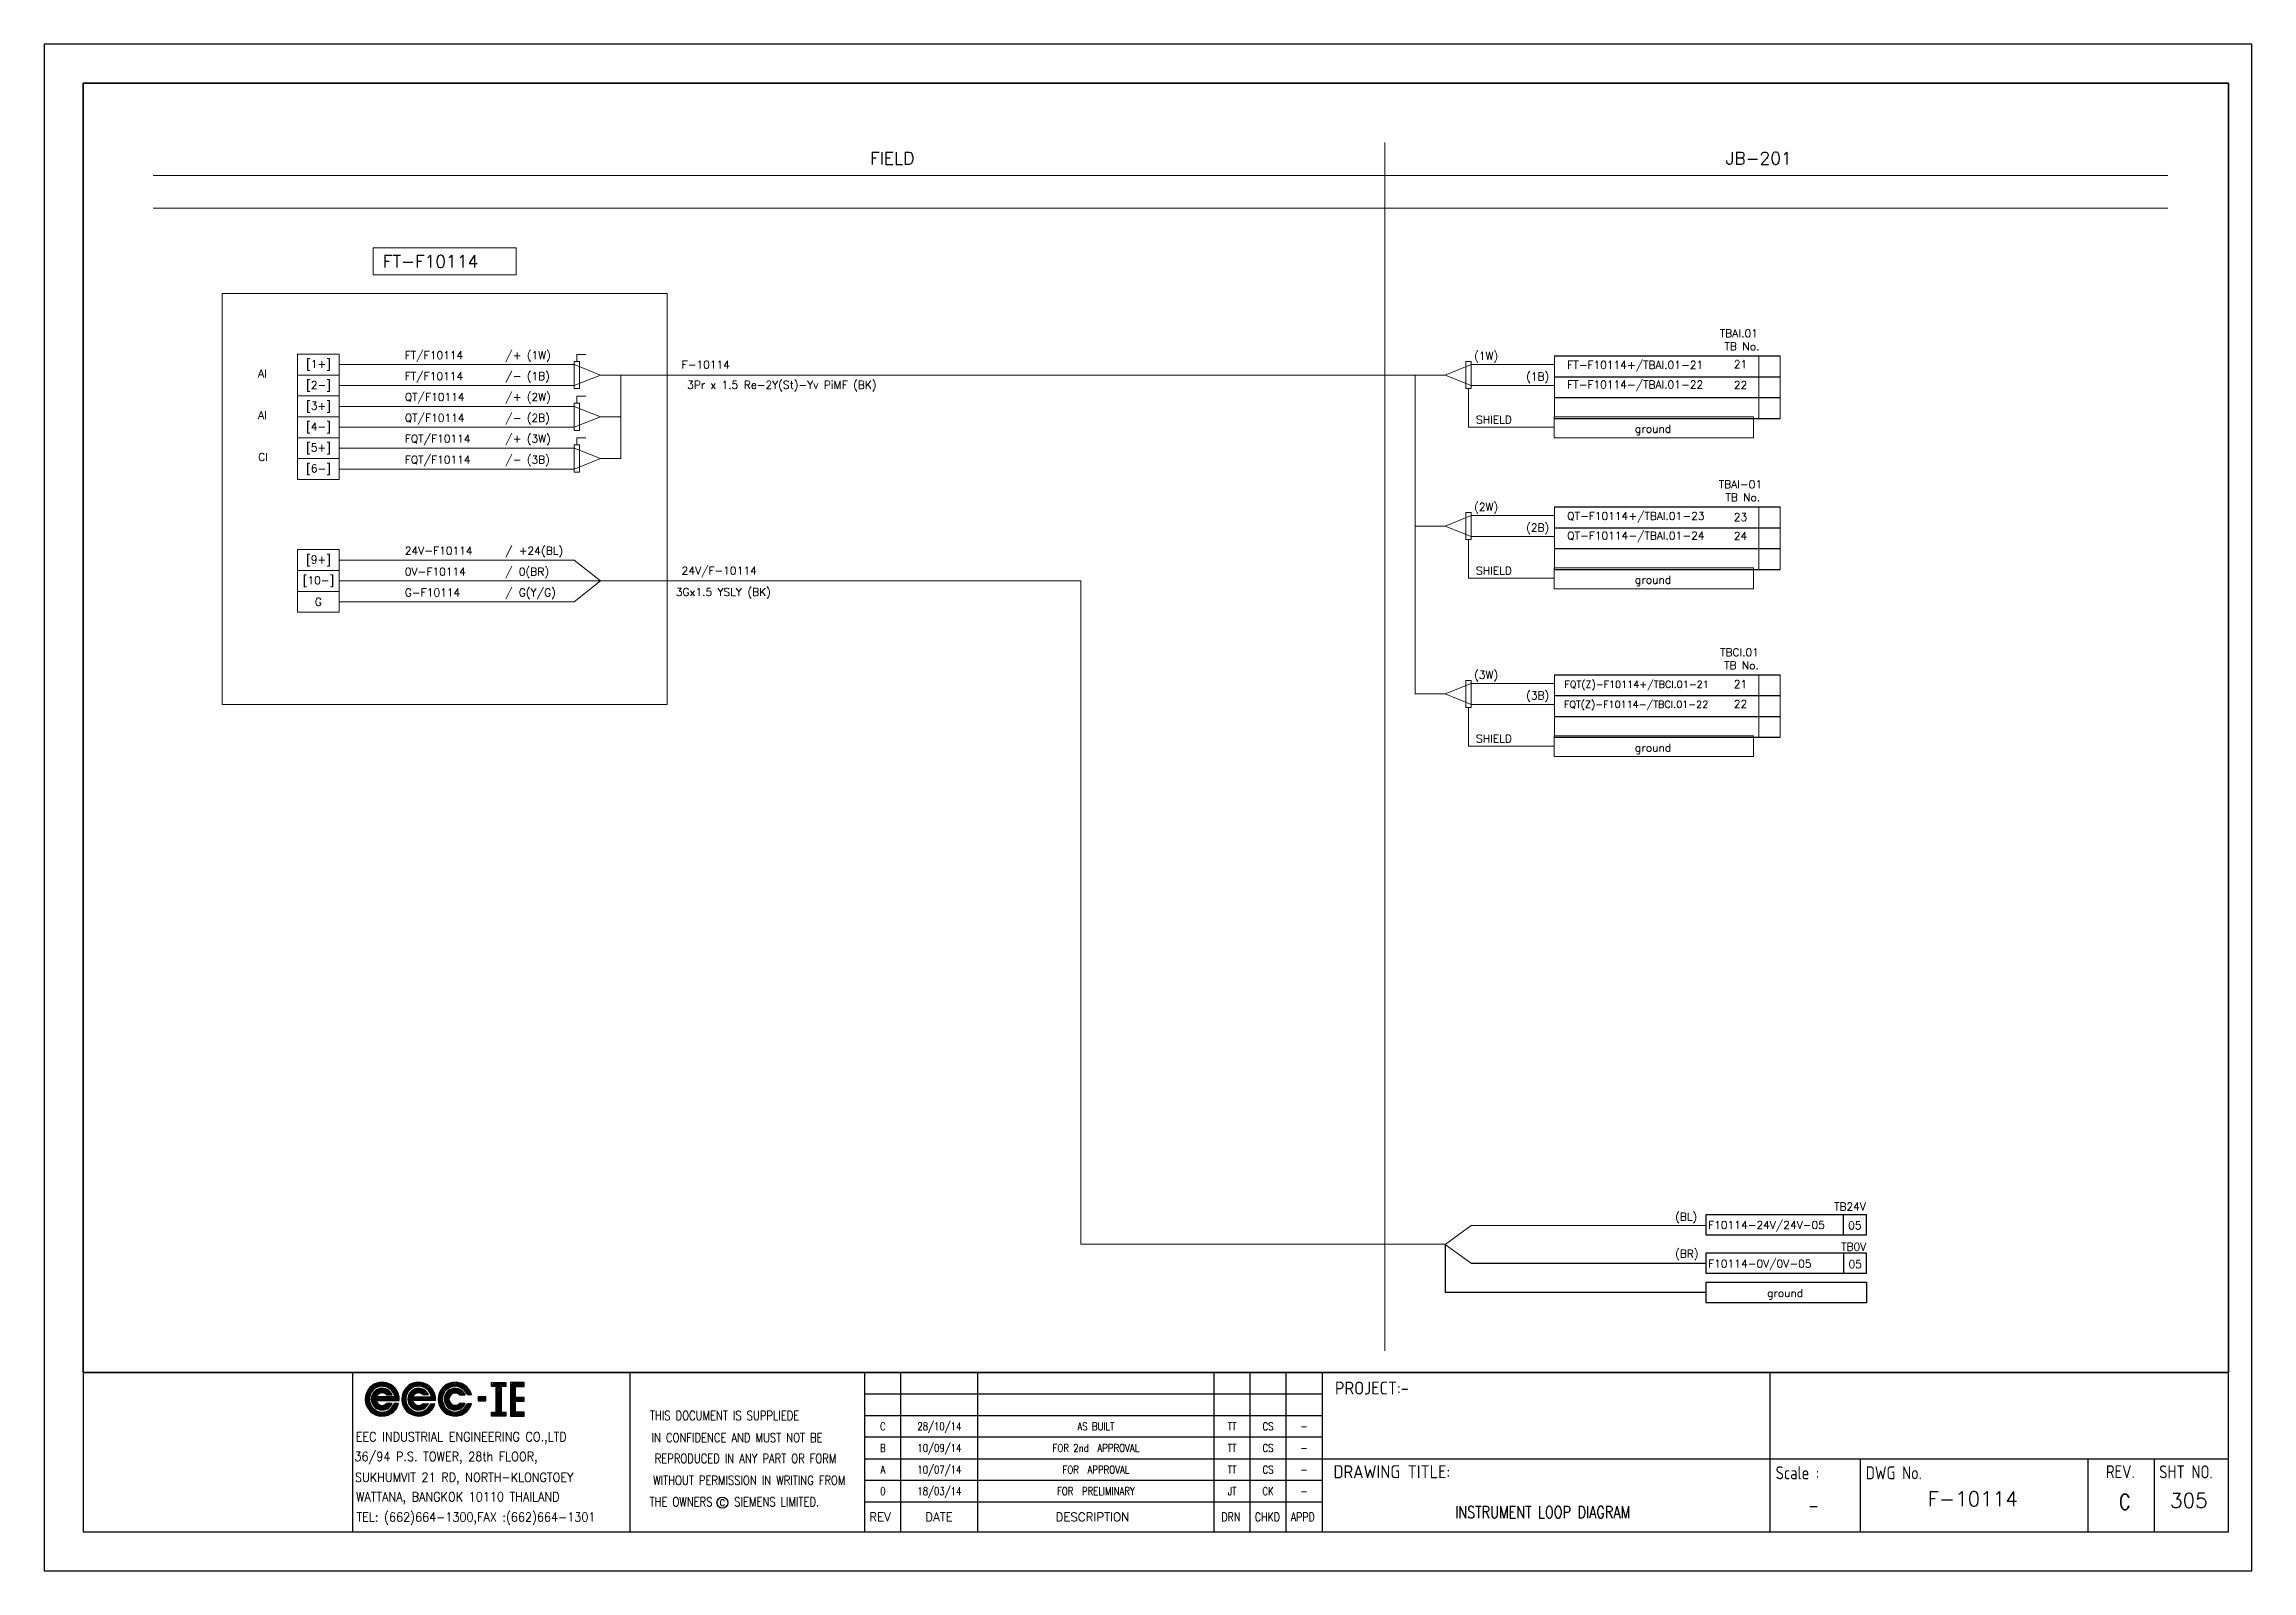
# Model space of a CAD drawing. Header units: millimetres. Extents: x -14942 to 24072, y -50285 to 2207.
# Drawn here: x 2655.1 to 3078.1, y -4897.6 to -4605.1 of the extents above; entities that cross this region are included whole.
import ezdxf
from ezdxf.enums import TextEntityAlignment as Align

# ---------------------------------------------------------------- set-up
doc = ezdxf.new("R2010")
doc.units = ezdxf.units.MM
doc.header["$MEASUREMENT"] = 0
doc.layers.get('0').update_dxf_attribs({"linetype": 'CONTINUOUS'})
for name, color, linetype in [('52049_PAPER A4$0$Frame_A1', 253, 'CONTINUOUS'), ('BORDER', 3, 'CONTINUOUS'), ('INSTRU', 4, 'CONTINUOUS'), ('INSTRUMENT', 1, 'CONTINUOUS'), ('LINE', 3, 'CONTINUOUS'), ('TEXT', 2, 'CONTINUOUS')]:
    doc.layers.add(name, color=color, linetype=linetype)
doc.styles.add('52049_PAPER A4$0$ISO Proportional', font='isocp.shx')
doc.styles.add('52049_PAPER A4$0$ROMANS', font='isocp.shx')
doc.styles.add('52049_PAPER A4$0$Romans-title', font='romans.shx')
doc.styles.add('ROMANS', font='romans')

# ---------------------------------------------------------------- blocks, each defined once
blk = doc.blocks.new('52049_PAPER A4$0$eec-ie')
at = {"layer": '52049_PAPER A4$0$Frame_A1', "color": 0, "lineweight": -3}
for p, q in [((0, 0), (0.87, 0.87)), ((0, -0.08), (0.3, 0.22)), ((0, -0.16), (0.26, 0.1)), ((0, -0.23), (0.24, 0)), ((0.01, 0.09), (0.78, 0.86)), ((0.04, 0.2), (0.68, 0.83)), ((0.09, 0.32), (0.55, 0.78)), ((0.26, 0.57), (0.3, 0.62)), ((0.34, -0.12), (1, 0.53)), ((0.35, -0.04), (0.92, 0.53)), ((0.35, -0.19), (1.07, 0.52)), ((0.36, 0.05), (0.82, 0.51)), ((0.37, -0.26), (0.66, 0.04)), ((0.39, -0.32), (0.74, 0.04)), ((0.4, 0.17), (0.7, 0.47)), ((0.41, -0.37), (0.82, 0.04)), ((1.69, 0.04), (0.64, 0.04)), ((0.65, 0.57), (0.96, 0.88)), ((0.68, -0.17), (0.9, 0.04)), ((0.76, -0.17), (0.98, 0.04)), ((0.77, 0.62), (1.03, 0.88)), ((0.84, -0.17), (1.05, 0.04)), ((0.87, 0.64), (1.1, 0.87)), ((0.87, 0.25), (1.13, 0.51)), ((0.92, -0.17), (1.13, 0.04)), ((0.95, 0.64), (1.17, 0.86)), ((0.96, 0.26), (1.19, 0.49)), ((1, -0.17), (1.21, 0.04)), ((1.03, 0.64), (1.23, 0.84)), ((1.03, 0.25), (1.24, 0.46)), ((1.07, -0.17), (1.29, 0.04)), ((1.09, 0.24), (1.29, 0.44)), ((1.1, 0.63), (1.29, 0.82)), ((1.15, 0.21), (1.34, 0.4)), ((1.15, -0.17), (1.37, 0.04)), ((1.16, 0.62), (1.35, 0.8)), ((1.19, 0.18), (1.38, 0.37)), ((1.22, 0.6), (1.4, 0.78)), ((1.22, 0.15), (1.54, 0.15)), ((1.23, -0.17), (1.44, 0.04)), ((1.25, 0.15), (1.42, 0.33)), ((1.28, 0.57), (1.45, 0.75)), ((1.31, -0.17), (1.52, 0.04)), ((1.32, 0.15), (1.46, 0.29)), ((1.33, 0.55), (1.5, 0.72)), ((1.38, 0.52), (1.54, 0.69)), ((1.39, -0.17), (1.6, 0.04)), ((1.4, 0.15), (1.49, 0.24)), ((1.42, 0.49), (1.59, 0.65)), ((1.46, 0.45), (1.63, 0.62)), ((1.46, -0.17), (1.68, 0.04)), ((1.48, 0.15), (1.52, 0.19)), ((1.5, 0.41), (1.67, 0.58)), ((1.54, 0.37), (1.71, 0.54)), ((1.54, -0.17), (1.9, 0.18)), ((1.57, 0.33), (1.74, 0.49)), ((1.6, 0.28), (1.77, 0.45)), ((1.62, -0.17), (1.91, 0.12)), ((1.63, 0.23), (1.8, 0.4)), ((1.65, 0.17), (1.83, 0.35)), ((1.67, 0.11), (1.86, 0.3)), ((1.69, 0.05), (1.88, 0.24)), ((1.7, -0.17), (1.93, 0.06)), ((2.09, -0.09), (2.37, 0.19)), ((2.1, -0.01), (2.51, 0.41)), ((2.1, -0.17), (2.34, 0.08)), ((2.11, 0.08), (2.88, 0.86)), ((2.13, 0.18), (2.78, 0.83)), ((2.18, 0.31), (2.65, 0.78)), ((2.31, 0.52), (2.45, 0.65)), ((2.44, -0.05), (3.02, 0.52)), ((2.44, -0.13), (3.1, 0.52)), ((2.45, -0.2), (2.78, 0.13)), ((2.46, 0.04), (2.93, 0.51)), ((2.46, -0.26), (2.76, 0.04)), ((2.48, -0.32), (2.84, 0.04)), ((2.49, 0.15), (2.81, 0.47)), ((2.56, 0.45), (2.97, 0.87)), ((2.72, -0.17), (2.92, 0.04)), ((2.73, 0.04), (3.79, 0.04)), ((2.77, 0.59), (3.06, 0.87)), ((2.79, -0.17), (3, 0.04)), ((2.84, 0.19), (3.17, 0.51)), ((2.87, -0.17), (3.08, 0.04)), ((2.89, 0.63), (3.13, 0.87)), ((2.95, -0.17), (3.15, 0.04)), ((2.98, 0.64), (3.2, 0.86)), ((2.98, 0.26), (3.23, 0.5)), ((3.03, -0.17), (3.23, 0.04)), ((3.06, 0.65), (3.27, 0.85)), ((3.07, 0.26), (3.29, 0.48)), ((3.11, -0.17), (3.31, 0.04)), ((3.14, 0.64), (3.33, 0.83)), ((3.14, 0.25), (3.34, 0.46)), ((3.18, -0.17), (3.39, 0.04)), ((3.2, 0.24), (3.39, 0.43)), ((3.21, 0.63), (3.39, 0.81)), ((3.25, 0.21), (3.44, 0.4)), ((3.26, -0.17), (3.47, 0.04)), ((3.27, 0.62), (3.44, 0.79)), ((3.29, 0.18), (3.48, 0.36)), ((3.62, 0.16), (3.31, 0.16)), ((3.33, 0.6), (3.5, 0.77)), ((3.34, -0.17), (3.54, 0.04)), ((3.36, 0.16), (3.52, 0.32)), ((3.38, 0.57), (3.55, 0.74)), ((3.42, -0.17), (3.62, 0.04)), ((3.43, 0.55), (3.59, 0.71)), ((3.43, 0.16), (3.55, 0.28)), ((3.48, 0.52), (3.64, 0.68)), ((3.5, -0.17), (3.7, 0.04)), ((3.51, 0.16), (3.58, 0.23)), ((3.52, 0.48), (3.68, 0.64)), ((3.57, 0.45), (3.72, 0.61)), ((3.57, -0.17), (3.78, 0.04)), ((3.59, 0.16), (3.61, 0.18)), ((3.6, 0.41), (3.76, 0.57)), ((3.64, 0.37), (3.8, 0.53)), ((3.65, -0.17), (3.99, 0.17)), ((3.67, 0.32), (3.83, 0.48)), ((3.7, 0.27), (3.87, 0.44)), ((3.73, 0.22), (3.9, 0.39)), ((3.73, -0.17), (4, 0.11)), ((3.75, 0.17), (3.92, 0.34)), ((3.77, 0.11), (3.95, 0.28)), ((3.79, 0.05), (3.97, 0.23)), ((3.81, -0.17), (4.02, 0.04)), ((4.18, -0.03), (4.57, 0.36)), ((4.18, -0.11), (4.47, 0.18)), ((4.18, -0.18), (4.43, 0.07)), ((4.19, 0.06), (5, 0.86)), ((4.21, 0.16), (4.9, 0.84)), ((4.25, 0.28), (4.78, 0.8)), ((4.34, 0.45), (4.61, 0.71)), ((4.53, -0.15), (5.2, 0.53)), ((4.53, -0.07), (5.13, 0.53)), ((4.54, 0.02), (5.04, 0.52)), ((4.54, -0.22), (4.86, 0.1)), ((4.57, 0.12), (4.93, 0.49)), ((4.69, 0.48), (5.08, 0.87)), ((4.69, 0.32), (4.73, 0.37)), ((4.88, 0.59), (5.16, 0.88)), ((4.96, 0.2), (5.27, 0.52)), ((4.99, 0.63), (5.24, 0.87)), ((5.08, 0.64), (5.31, 0.86)), ((5.09, 0.25), (5.33, 0.5)), ((5.16, 0.64), (5.37, 0.85)), ((5.17, 0.26), (5.39, 0.48)), ((5.24, 0.64), (5.43, 0.83)), ((5.24, 0.25), (5.44, 0.46)), ((5.3, 0.63), (5.49, 0.82)), ((5.3, 0.23), (5.49, 0.43)), ((5.35, 0.2), (5.54, 0.39)), ((5.37, 0.61), (5.55, 0.79)), ((5.39, 0.17), (5.58, 0.36)), ((5.4, 0.15), (5.72, 0.15)), ((5.42, 0.59), (5.6, 0.77)), ((5.46, 0.15), (5.62, 0.32)), ((5.48, 0.57), (5.65, 0.74)), ((5.53, 0.54), (5.7, 0.71)), ((5.53, 0.15), (5.65, 0.27)), ((5.58, 0.51), (5.74, 0.68)), ((5.61, 0.15), (5.68, 0.23)), ((5.62, 0.47), (5.79, 0.64)), ((5.66, 0.44), (5.83, 0.6)), ((5.69, 0.15), (5.71, 0.18)), ((5.7, 0.4), (5.87, 0.56)), ((5.73, 0.36), (5.9, 0.52)), ((5.77, 0.31), (5.94, 0.48)), ((5.8, 0.26), (5.97, 0.43)), ((5.82, 0.21), (6, 0.38)), ((5.85, 0.15), (6.02, 0.33)), ((6.09, 0.15), (5.85, 0.15)), ((5.92, 0.15), (6.05, 0.28)), ((6, 0.15), (6.07, 0.22)), ((6.08, 0.15), (6.09, 0.16)), ((6.9, 0.04), (6.46, 0.04)), ((6.46, 0.04), (6.46, -0.18)), ((6.46, -0.01), (6.51, 0.04)), ((6.46, -0.09), (6.59, 0.04)), ((6.46, -0.17), (6.66, 0.04)), ((6.52, -0.18), (6.74, 0.04)), ((6.6, -0.18), (6.82, 0.04)), ((6.68, -0.18), (6.9, 0.04)), ((6.9, -0.18), (6.9, 0.04)), ((7.23, 0.68), (7.41, 0.86)), ((7.27, 0.64), (7.49, 0.86)), ((7.35, 0.64), (7.57, 0.86)), ((7.43, 0.64), (7.65, 0.86)), ((7.5, 0.64), (7.72, 0.86)), ((7.51, 0.57), (7.8, 0.86)), ((7.51, 0.49), (7.88, 0.86)), ((7.51, 0.41), (7.96, 0.86)), ((7.51, 0.34), (7.78, 0.61)), ((7.51, 0.26), (7.78, 0.53)), ((7.51, 0.18), (7.78, 0.45)), ((7.51, 0.1), (7.78, 0.38)), ((7.51, 0.02), (7.78, 0.3)), ((7.51, -0.05), (7.78, 0.22)), ((7.51, -0.13), (7.78, 0.14)), ((7.51, -0.21), (7.78, 0.07)), ((7.82, 0.64), (8.04, 0.86)), ((7.89, 0.64), (8.06, 0.81)), ((7.97, 0.64), (8.06, 0.73)), ((8.05, 0.64), (8.06, 0.65)), ((8.33, 0.46), (8.74, 0.86)), ((8.33, 0.54), (8.66, 0.86)), ((8.33, 0.38), (8.82, 0.86)), ((8.33, 0.69), (8.5, 0.86)), ((8.33, 0.62), (8.58, 0.86)), ((8.33, 0.3), (8.61, 0.58)), ((8.33, 0.23), (8.61, 0.5)), ((8.33, 0.15), (8.61, 0.42)), ((8.33, 0.07), (8.61, 0.35)), ((8.33, -0.01), (8.61, 0.27)), ((8.33, -0.09), (8.61, 0.19)), ((8.33, -0.16), (8.61, 0.11)), ((8.33, -0.24), (8.61, 0.03)), ((8.33, -0.4), (8.74, 0.01)), ((8.33, -0.32), (8.66, 0.01)), ((8.33, -0.48), (8.82, 0.01)), ((8.67, 0.64), (8.89, 0.86)), ((8.68, -0.21), (8.9, 0.01)), ((8.75, 0.64), (8.97, 0.86)), ((8.75, -0.21), (8.97, 0.01)), ((8.83, 0.64), (9.05, 0.86)), ((8.83, -0.21), (9.05, 0.01)), ((8.91, 0.64), (9.11, 0.84)), ((8.99, 0.64), (9.11, 0.76)), ((9.06, 0.64), (9.11, 0.69)), ((0.02, -0.3), (0.23, -0.08)), ((0.03, -0.36), (0.23, -0.16)), ((0.05, -0.42), (0.24, -0.23)), ((0.07, -0.47), (0.26, -0.29)), ((0.1, -0.53), (0.27, -0.35)), ((0.12, -0.58), (0.3, -0.4)), ((0.15, -0.63), (0.32, -0.46)), ((0.19, -0.67), (0.35, -0.5)), ((0.22, -0.72), (0.39, -0.55)), ((0.26, -0.76), (0.42, -0.59)), ((0.3, -0.8), (0.46, -0.63)), ((0.34, -0.83), (0.5, -0.67)), ((0.38, -0.87), (0.55, -0.7)), ((0.42, -0.9), (0.59, -0.73)), ((0.44, -0.42), (0.64, -0.22)), ((0.47, -0.47), (0.66, -0.27)), ((0.47, -0.93), (0.65, -0.76)), ((0.5, -0.51), (0.69, -0.32)), ((0.52, -0.96), (0.7, -0.78)), ((0.54, -0.55), (0.73, -0.36)), ((0.58, -0.59), (0.78, -0.39)), ((0.58, -0.98), (0.76, -0.8)), ((0.62, -0.17), (1.94, -0.17)), ((0.63, -0.62), (0.83, -0.42)), ((0.63, -1.01), (0.82, -0.82)), ((0.68, -0.65), (0.89, -0.44)), ((0.69, -1.03), (0.89, -0.83)), ((0.73, -0.67), (0.96, -0.45)), ((0.75, -1.04), (0.96, -0.83)), ((0.79, -0.69), (1.04, -0.44)), ((0.82, -1.05), (1.04, -0.83)), ((0.85, -0.71), (1.19, -0.37)), ((0.89, -1.06), (1.14, -0.81)), ((0.92, -0.72), (1.29, -0.34)), ((0.96, -1.07), (1.25, -0.77)), ((1, -0.72), (1.37, -0.34)), ((1.04, -1.06), (1.76, -0.34)), ((1.09, -0.71), (1.45, -0.34)), ((1.13, -1.05), (1.84, -0.34)), ((1.2, -0.67), (1.53, -0.34)), ((1.54, -0.34), (1.22, -0.34)), ((1.23, -1.03), (1.9, -0.36)), ((1.35, -0.99), (1.86, -0.48)), ((1.53, -0.88), (1.76, -0.66)), ((1.65, -0.38), (1.68, -0.34)), ((1.91, -0.34), (1.66, -0.34)), ((1.78, -0.17), (1.94, -0.01)), ((1.85, -0.17), (1.94, -0.09)), ((1.93, -0.17), (1.94, -0.17)), ((2.1, -0.24), (2.32, -0.02)), ((2.11, -0.3), (2.32, -0.1)), ((2.13, -0.36), (2.32, -0.17)), ((2.15, -0.42), (2.33, -0.24)), ((2.17, -0.48), (2.35, -0.3)), ((2.2, -0.53), (2.37, -0.36)), ((2.22, -0.58), (2.39, -0.42)), ((2.25, -0.63), (2.42, -0.47)), ((2.29, -0.68), (2.45, -0.51)), ((2.32, -0.72), (2.48, -0.56)), ((2.36, -0.76), (2.52, -0.6)), ((2.4, -0.8), (2.56, -0.64)), ((2.44, -0.84), (2.6, -0.68)), ((2.48, -0.87), (2.64, -0.71)), ((2.51, -0.38), (2.71, -0.17)), ((2.53, -0.9), (2.69, -0.74)), ((2.54, -0.43), (2.73, -0.23)), ((2.57, -0.47), (2.76, -0.28)), ((2.58, -0.93), (2.74, -0.77)), ((2.6, -0.51), (2.79, -0.33)), ((2.63, -0.96), (2.8, -0.79)), ((2.64, -0.55), (2.83, -0.37)), ((2.68, -0.98), (2.86, -0.81)), ((2.69, -0.59), (2.87, -0.4)), ((4.02, -0.17), (2.71, -0.17)), ((2.73, -0.62), (2.93, -0.43)), ((2.74, -1.01), (2.92, -0.82)), ((2.78, -0.65), (2.99, -0.44)), ((2.8, -1.02), (2.99, -0.83)), ((2.84, -0.67), (3.06, -0.45)), ((2.86, -1.04), (3.06, -0.84)), ((2.9, -0.69), (3.14, -0.44)), ((2.92, -1.05), (3.14, -0.83)), ((2.96, -0.7), (3.32, -0.35)), ((2.99, -1.06), (3.24, -0.81)), ((3.03, -0.71), (3.39, -0.35)), ((3.07, -1.06), (3.36, -0.77)), ((3.11, -0.71), (3.47, -0.35)), ((3.15, -1.06), (3.86, -0.35)), ((3.2, -0.7), (3.55, -0.35)), ((3.24, -1.04), (3.94, -0.35)), ((3.31, -0.35), (3.62, -0.35)), ((3.32, -0.65), (3.62, -0.36)), ((3.35, -1.02), (3.98, -0.38)), ((3.48, -0.97), (3.93, -0.51)), ((3.74, -0.39), (3.78, -0.35)), ((3.76, -0.35), (3.99, -0.35)), ((3.89, -0.17), (4.02, -0.03)), ((3.96, -0.17), (4.03, -0.11)), ((4.19, -0.25), (4.42, -0.03)), ((4.21, -0.32), (4.41, -0.11)), ((4.22, -0.38), (4.42, -0.18)), ((4.24, -0.44), (4.43, -0.25)), ((4.26, -0.49), (4.45, -0.31)), ((4.29, -0.54), (4.47, -0.37)), ((4.32, -0.59), (4.49, -0.42)), ((4.35, -0.64), (4.52, -0.47)), ((4.38, -0.69), (4.55, -0.52)), ((4.42, -0.73), (4.58, -0.56)), ((4.45, -0.77), (4.62, -0.6)), ((4.49, -0.81), (4.66, -0.64)), ((4.53, -0.84), (4.7, -0.68)), ((4.56, -0.28), (4.8, -0.03)), ((4.58, -0.33), (4.8, -0.11)), ((4.58, -0.88), (4.75, -0.71)), ((4.6, -0.39), (4.81, -0.18)), ((4.62, -0.91), (4.8, -0.74)), ((4.63, -0.44), (4.83, -0.24)), ((4.66, -0.48), (4.86, -0.29)), ((4.67, -0.94), (4.85, -0.77)), ((4.7, -0.52), (4.89, -0.33)), ((4.72, -0.97), (4.9, -0.79)), ((4.74, -0.56), (4.93, -0.37)), ((4.78, -0.6), (4.98, -0.4)), ((4.78, -0.99), (4.96, -0.81)), ((4.83, -0.63), (5.03, -0.43)), ((4.83, -1.01), (5.03, -0.82)), ((4.88, -0.66), (5.09, -0.44)), ((4.89, -1.03), (5.1, -0.83)), ((4.93, -0.68), (5.17, -0.45)), ((4.96, -1.05), (5.17, -0.83)), ((4.99, -0.7), (5.26, -0.43)), ((5.02, -1.06), (5.26, -0.82)), ((5.06, -0.71), (5.43, -0.34)), ((5.09, -1.06), (5.36, -0.8)), ((5.13, -0.72), (5.5, -0.34)), ((5.17, -1.07), (5.49, -0.75)), ((5.21, -0.71), (5.58, -0.34)), ((5.25, -1.06), (5.97, -0.34)), ((5.3, -0.7), (5.66, -0.34)), ((5.35, -1.05), (6.05, -0.34)), ((5.72, -0.34), (5.4, -0.34)), ((5.43, -0.65), (5.71, -0.37)), ((5.45, -1.02), (6.07, -0.4)), ((5.58, -0.96), (6.02, -0.53)), ((5.81, -0.43), (5.89, -0.34)), ((5.85, -0.34), (6.09, -0.34)), ((6.46, -0.18), (6.9, -0.18)), ((6.75, -0.18), (6.9, -0.04)), ((6.83, -0.18), (6.9, -0.12)), ((7.23, -0.95), (7.34, -0.84)), ((7.23, -0.88), (7.26, -0.84)), ((7.23, -1.03), (7.42, -0.84)), ((7.28, -1.07), (7.5, -0.84)), ((7.35, -1.07), (7.78, -0.64)), ((7.43, -1.07), (7.78, -0.71)), ((7.51, -0.29), (7.78, -0.01)), ((7.51, -0.37), (7.78, -0.09)), ((7.51, -0.44), (7.78, -0.17)), ((7.51, -0.52), (7.78, -0.25)), ((7.51, -0.6), (7.78, -0.32)), ((7.51, -0.68), (7.78, -0.4)), ((7.51, -0.76), (7.78, -0.48)), ((7.51, -0.83), (7.78, -0.56)), ((7.51, -1.07), (7.78, -0.79)), ((7.59, -1.07), (7.81, -0.84)), ((7.67, -1.07), (7.89, -0.84)), ((7.74, -1.07), (7.96, -0.84)), ((7.82, -1.07), (8.04, -0.84)), ((7.9, -1.07), (8.06, -0.91)), ((7.98, -1.07), (8.06, -0.98)), ((8.06, -1.07), (8.06, -1.06)), ((8.33, -0.55), (8.61, -0.28)), ((8.33, -0.63), (8.61, -0.36)), ((8.33, -0.71), (8.61, -0.43)), ((8.33, -0.79), (8.61, -0.51)), ((8.33, -0.86), (8.61, -0.59)), ((8.33, -0.94), (8.61, -0.67)), ((8.33, -1.02), (8.61, -0.75)), ((8.37, -1.07), (8.61, -0.82)), ((8.45, -1.07), (8.67, -0.84)), ((8.52, -1.07), (8.74, -0.84)), ((8.6, -1.07), (8.82, -0.84)), ((8.68, -1.07), (8.9, -0.84)), ((8.76, -1.07), (8.98, -0.84)), ((8.84, -1.07), (9.06, -0.84)), ((8.91, -0.21), (9.11, -0.02)), ((8.91, -1.07), (9.11, -0.87)), ((8.99, -0.21), (9.11, -0.09)), ((8.99, -1.07), (9.11, -0.95)), ((9.07, -0.21), (9.11, -0.17)), ((9.07, -1.07), (9.11, -1.03))]:
    blk.add_line(p, q, dxfattribs=at)
for points in [[(7.23, 0.86), (8.06, 0.86), (8.06, 0.64), (7.78, 0.64), (7.78, -0.84), (8.06, -0.84), (8.06, -1.07), (7.23, -1.07), (7.23, -0.84), (7.51, -0.84), (7.51, 0.64), (7.23, 0.64)], [(8.61, 0.01), (8.61, 0.64), (9.11, 0.64), (9.11, 0.86), (8.33, 0.86), (8.33, -1.07), (9.11, -1.07), (9.11, -0.84), (8.61, -0.84), (8.61, -0.21), (9.11, -0.21), (9.11, 0.01)]]:
    blk.add_lwpolyline(points, close=True, dxfattribs=at)
for centre, radius, start, end in [((0.97, -0.09), 0.972, 355.3439, 345.1466), ((0.97, -0.09), 0.737, 10.5243, 340.256), ((0.97, -0.09), 0.623, 23.5697, 336.4303), ((0.97, -0.09), 0.354, 44.7876, 157.6107), ((3.06, -0.09), 0.967, 355.6074, 344.7747), ((3.06, -0.09), 0.742, 10.0766, 339.9937), ((3.06, -0.09), 0.618, 24.2545, 335.7455), ((3.06, -0.09), 0.358, 45.1096, 158.7579), ((5.15, -0.09), 0.972, 14.8534, 345.1466), ((5.15, -0.09), 0.737, 19.744, 340.256), ((5.15, -0.09), 0.623, 23.5697, 336.4303), ((5.15, -0.09), 0.354, 44.7876, 315.2124), ((0.97, -0.09), 0.354, 192.8901, 315.2124), ((3.06, -0.09), 0.358, 191.9242, 314.8904)]:
    blk.add_arc(centre, radius, start, end, dxfattribs=at)
blk = doc.blocks.new('52049_PAPER A4$0$eec logo')
at = {"color": 7, "xscale": 2.786697286423482, "yscale": 2.786697286423482, "zscale": 2.786697286423482}
blk.add_blockref('52049_PAPER A4$0$eec-ie', (50.01, 25.95), dxfattribs=at)
blk = doc.blocks.new('A$C089E5181')
at = {"color": 3}
for p, q in [((-415.5, 38.01), (-4.5, 38.01)), ((-363.94, 38.01), (-363.94, 7.5)), ((-310.77, 38.01), (-310.77, 7.5)), ((-265.75, 7.5), (-265.75, 38.01)), ((-258.85, 7.5), (-258.85, 38.01)), ((-244.11, 7.5), (-244.11, 38.01)), ((-198.84, 7.5), (-198.84, 38.01)), ((-191.95, 7.5), (-191.95, 38.01)), ((-185.05, 7.5), (-185.05, 38.01)), ((-178.16, 38.01), (-178.16, 7.5)), ((-92.38, 38.01), (-92.38, 7.5)), ((-178.16, 21.46), (-4.5, 21.46)), ((-75.06, 21.46), (-75.06, 7.5)), ((-31.4, 21.46), (-31.4, 7.5)), ((-18.75, 21.46), (-18.75, 7.5)), ((-265.75, 13.19), (-178.16, 13.19))]:
    blk.add_line(p, q, dxfattribs=at)
at = {"color": 1}
for p, q in [((-178.16, 33.87), (-265.75, 33.87)), ((-265.75, 29.74), (-178.16, 29.74)), ((-178.16, 25.6), (-265.75, 25.6)), ((-265.75, 21.46), (-178.16, 21.46)), ((-178.16, 17.33), (-265.75, 17.33))]:
    blk.add_line(p, q, dxfattribs=at)
at = {"color": 7}
for p, q in [((-4.5, 38.01), (-96.38, 38.01)), ((-92.38, 38.01), (-92.38, 19.85))]:
    blk.add_line(p, q, dxfattribs=at)
blk.add_lwpolyline([(0, 0), (0, 292.5), (-423, 292.5), (-423, 0)], close=True, dxfattribs=at)
blk.add_lwpolyline([(-415.5, 285), (-4.5, 285), (-4.5, 38.01), (-415.5, 38.01)], close=True)
at = {"color": 3}
blk.add_lwpolyline([(-4.5, 7.5), (-4.5, 285), (-415.5, 285), (-415.5, 7.5)], close=True, dxfattribs=at)
at = {"color": 2}
blk.add_circle((-293.05, 13.05), 1.05, dxfattribs=at)
at = {"color": 3, "xscale": 1.200000000000001, "yscale": 1.200000000000001, "zscale": 1.200000000000001}
blk.add_blockref('52049_PAPER A4$0$eec logo', (-421.49, 2.05), dxfattribs=at)
at = {"color": 2, "style": '52049_PAPER A4$0$ISO Proportional'}
for s, height, p in [('PROJECT:-', 2.482, (-168.61, 35.02)), ('DRAWING TITLE:', 2.4821, (-164.78, 18.99))]:
    blk.add_text(s, height=height, dxfattribs=at).set_placement(p, align=Align.MIDDLE_CENTER)
at = {"color": 2, "style": '52049_PAPER A4$0$Romans-title', "width": 0.8}
for s, p in [('THIS DOCUMENT IS SUPPLIEDE', (-292.63, 29.75)), ('IN CONFIDENCE AND MUST NOT BE', (-290.24, 25.51)), (' REPRODUCED IN ANY PART OR FORM', (-289.1, 21.53)), (' WITHOUT PERMISSION IN WRITING FROM ', (-287.9, 17.35)), ('THE OWNERS   SIEMENS LIMITED. ', (-290.28, 13.22))]:
    blk.add_text(s, height=1.75, dxfattribs=at).set_placement(p, align=Align.MIDDLE)
at = {"color": 2, "style": '52049_PAPER A4$0$Romans-title'}
for s, height, width, p in [('EEC INDUSTRIAL ENGINEERING CO.,LTD', 1.75, 0.9, (-363.31, 24.81)), ('36/94 P.S. TOWER, 28th FLOOR,', 1.75, 0.9, (-363.55, 21.03, -1.75)), ('SUKHUMVIT 21 RD, NORTH-KLONGTOEY', 1.75, 0.9, (-363.45, 17.05, -1.75)), ('WATTANA, BANGKOK 10110 THAILAND ', 1.75, 0.9, (-363.25, 13.31, -1.75)), ('TEL: (662)664-1300,FAX :(662)664-1301', 1.75, 0.9, (-363.14, 9.42, -1.75)), ('DRN', 1.655, 0.8, (-197.44, 9.49)), ('CHKD', 1.655, 0.8, (-191.03, 9.49)), ('APPD', 1.655, 0.8, (-184.14, 9.49))]:
    blk.add_text(s, height=height, dxfattribs=dict(at, width=width)).set_placement(p)
at = {"color": 2}
for s, height, style, width, p in [('C', 1.5, '52049_PAPER A4$0$Romans-title', 0.8, (-262.3, 27.67)), ('28/10/14', 1.5, '52049_PAPER A4$0$Romans-title', 0.8, (-251.48, 27.67)), ('AS BUILT', 1.5, '52049_PAPER A4$0$Romans-title', 0.8, (-221.48, 27.67)), ('TT', 1.5, '52049_PAPER A4$0$Romans-title', 0.8, (-195.39, 27.67)), ('CS', 1.5, '52049_PAPER A4$0$Romans-title', 0.8, (-188.5, 27.67)), ('-', 1.5, '52049_PAPER A4$0$Romans-title', 0.8, (-181.6, 27.67)), ('B', 1.5, '52049_PAPER A4$0$Romans-title', 0.8, (-262.3, 23.53)), ('10/09/14', 1.5, '52049_PAPER A4$0$Romans-title', 0.8, (-251.48, 23.53)), ('FOR 2nd  APPROVAL', 1.5, '52049_PAPER A4$0$Romans-title', 0.8, (-221.48, 23.53)), ('TT', 1.5, '52049_PAPER A4$0$Romans-title', 0.8, (-195.39, 23.53)), ('CS', 1.5, '52049_PAPER A4$0$Romans-title', 0.8, (-188.5, 23.53)), ('-', 1.5, '52049_PAPER A4$0$Romans-title', 0.8, (-181.6, 23.53)), ('A', 1.5, '52049_PAPER A4$0$Romans-title', 0.8, (-262.3, 19.39)), ('10/07/14', 1.5, '52049_PAPER A4$0$Romans-title', 0.8, (-251.48, 19.39)), ('FOR  APPROVAL', 1.5, '52049_PAPER A4$0$Romans-title', 0.8, (-221.48, 19.39)), ('TT', 1.5, '52049_PAPER A4$0$Romans-title', 0.8, (-195.39, 19.39)), ('CS', 1.5, '52049_PAPER A4$0$Romans-title', 0.8, (-188.5, 19.39)), ('-', 1.5, '52049_PAPER A4$0$Romans-title', 0.8, (-181.6, 19.39)), ('Scale :', 2.482, '52049_PAPER A4$0$ROMANS', 0.9, (-87.06, 18.78)), ('DWG No.', 2.482, '52049_PAPER A4$0$ROMANS', 0.9, (-68.61, 18.78)), ('REV.', 2.482, '52049_PAPER A4$0$ROMANS', 0.9, (-25.21, 18.99)), ('SHT NO.', 2.482, '52049_PAPER A4$0$ROMANS', 0.9, (-12.64, 18.96)), ('0', 1.5, '52049_PAPER A4$0$Romans-title', 0.8, (-262.3, 15.26)), ('18/03/14', 1.5, '52049_PAPER A4$0$Romans-title', 0.8, (-251.48, 15.26)), ('FOR  PRELIMINARY', 1.5, '52049_PAPER A4$0$Romans-title', 0.8, (-221.48, 15.26)), ('JT', 1.5, '52049_PAPER A4$0$Romans-title', 0.8, (-195.39, 15.26)), ('CK', 1.5, '52049_PAPER A4$0$Romans-title', 0.8, (-188.5, 15.26)), ('-', 1.5, '52049_PAPER A4$0$Romans-title', 0.8, (-181.6, 15.26)), ('C', 3, '52049_PAPER A4$0$Romans-title', 0.8, (-24.36, 13.21)), ('-', 2.25, '52049_PAPER A4$0$Romans-title', 0.8, (-84, 12.48))]:
    blk.add_text(s, height=height, dxfattribs=dict(at, style=style, width=width)).set_placement(p, align=Align.MIDDLE_CENTER)
at = {"color": 2, "style": '52049_PAPER A4$0$Romans-title'}
blk.add_text('C', height=1.19, dxfattribs=at).set_placement((-293.05, 13.05), align=Align.MIDDLE)
for s, height, p in [('REV', 1.655, (-264.9, 9.49)), ('DATE', 1.655, (-254.17, 9.49)), ('DESCRIPTION', 1.6548, (-229.2, 9.49))]:
    blk.add_text(s, height=height, dxfattribs=at).set_placement(p)
at = {"layer": 'TEXT', "style": 'ROMANS', "width": 0.8}
blk.add_text('INSTRUMENT LOOP DIAGRAM ', height=2.25, dxfattribs=at).set_placement((-135.27, 11.24), align=Align.MIDDLE_CENTER)
blk = doc.blocks.new('Box')
at = {"layer": 'INSTRU', "color": 7, "lineweight": 13}
for p, q in [((660.48, -1853.29), (660.48, -1865.26)), ((699.59, -1853.29), (699.59, -1865.26)), ((703.72, -1853.29), (703.72, -1865.26))]:
    blk.add_line(p, q, dxfattribs=at)
at = {"layer": 'INSTRUMENT', "color": 7}
for p, q in [((660.48, -1853.29), (703.72, -1853.29)), ((660.48, -1857.28), (703.72, -1857.28)), ((660.48, -1861.27), (703.72, -1861.27)), ((660.48, -1865.26), (703.72, -1865.26))]:
    blk.add_line(p, q, dxfattribs=at)
blk = doc.blocks.new('AA')
at = {"layer": 'INSTRU', "color": 7, "lineweight": 13}
for p, q in [((660.4, -1836.06), (674.52, -1836.06)), ((660.4, -1836.06), (660.4, -1840.06)), ((667.71, -1836.06), (698.6, -1836.06)), ((698.6, -1836.06), (698.6, -1840.06)), ((660.41, -1840.06), (698.6, -1840.06))]:
    blk.add_line(p, q, dxfattribs=at)
at = {"layer": 'TEXT', "color": 7, "lineweight": 13, "style": 'ROMANS'}
blk.add_text('ground', height=1.5, dxfattribs=at).set_placement((675.86, -1839.1))
blk = doc.blocks.new('OO')
at = {"layer": 'INSTRUMENT', "color": 7}
blk.add_line((715.86, -2010.2), (715.86, -2014.19), dxfattribs=at)
blk.add_lwpolyline([(689.59, -2010.2), (720.26, -2010.2), (720.26, -2014.19), (689.59, -2014.19)], close=True, dxfattribs=at)
blk = doc.blocks.new('444')
at = {"layer": 'INSTRUMENT', "color": 7}
blk.add_lwpolyline([(850.71, -1511.74), (881.38, -1511.74), (881.38, -1515.73), (850.71, -1515.73)], close=True, dxfattribs=at)
at = {"layer": 'TEXT', "color": 7, "lineweight": 13, "style": 'ROMANS'}
blk.add_text('ground', height=1.5, dxfattribs=at).set_placement((862.34, -1514.57))

msp = doc.modelspace()

# ---------------------------------------------------------------- linework, layer by layer
at = {"layer": 'BORDER', "color": 7, "lineweight": 13, "ltscale": 2.5}
msp.add_line((2912.03, -4623.95), (2912.03, -4855.48), dxfattribs=at)
at = {"layer": 'BORDER', "color": 7, "lineweight": 13}
for p, q in [((2676, -4630.25), (3062.03, -4630.25)), ((2676, -4636.55), (3062.03, -4636.55))]:
    msp.add_line(p, q, dxfattribs=at)
at = {"layer": 'INSTRU', "color": 7, "lineweight": 13}
for p, q in [((2703.69, -4664.51), (2711.69, -4664.51)), ((2703.69, -4664.51), (2703.69, -4668.51)), ((2711.69, -4664.51), (2711.69, -4668.51)), ((2703.69, -4668.51), (2711.69, -4668.51)), ((2703.69, -4668.51), (2703.69, -4672.51)), ((2711.69, -4668.51), (2711.69, -4672.51)), ((2703.69, -4672.51), (2711.69, -4672.51)), ((2703.69, -4672.51), (2703.69, -4676.51)), ((2703.69, -4672.51), (2711.69, -4672.51)), ((2711.69, -4672.51), (2711.69, -4676.51)), ((2703.69, -4676.51), (2711.69, -4676.51)), ((2703.69, -4676.51), (2703.69, -4680.51)), ((2711.69, -4676.51), (2711.69, -4680.51)), ((2703.69, -4680.51), (2711.69, -4680.51)), ((2703.69, -4680.51), (2703.69, -4684.51)), ((2703.69, -4680.51), (2711.69, -4680.51)), ((2703.69, -4680.51), (2711.69, -4680.51)), ((2711.69, -4680.51), (2711.69, -4684.51)), ((2703.69, -4684.51), (2711.69, -4684.51)), ((2703.69, -4684.51), (2703.69, -4688.51)), ((2711.69, -4684.51), (2711.69, -4688.51)), ((2703.69, -4688.51), (2711.69, -4688.51)), ((2703.69, -4701.96), (2711.69, -4701.96)), ((2703.69, -4701.96), (2711.69, -4701.96)), ((2703.69, -4701.96), (2711.69, -4701.96)), ((2703.69, -4701.96), (2703.69, -4705.96)), ((2711.69, -4701.96), (2711.69, -4705.96)), ((2703.69, -4705.96), (2703.69, -4709.96)), ((2703.69, -4705.96), (2711.69, -4705.96)), ((2711.69, -4705.96), (2711.69, -4709.96)), ((2703.69, -4709.96), (2711.69, -4709.96)), ((2703.69, -4709.96), (2703.69, -4713.96)), ((2711.69, -4709.96), (2711.69, -4713.96)), ((2703.69, -4713.96), (2711.69, -4713.96))]:
    msp.add_line(p, q, dxfattribs=at)
at = {"layer": 'INSTRUMENT', "color": 7}
for p, q in [((2923.55, -4835.09), (2923.55, -4844.29)), ((2973.61, -4838.72), (2928.6, -4838.72)), ((2973.61, -4844.29), (2923.55, -4844.29))]:
    msp.add_line(p, q, dxfattribs=at)
at = {"layer": 'LINE', "color": 7, "lineweight": 13}
for p, q in [((2718.17, -4644.11), (2745.57, -4644.11)), ((2718.17, -4644.11), (2718.17, -4649.32)), ((2745.57, -4644.11), (2745.57, -4649.32)), ((2718.17, -4649.32), (2745.57, -4649.32)), ((2757.21, -4664.57), (2758.92, -4664.57)), ((2711.69, -4666.51), (2756.71, -4666.51)), ((2756.71, -4665.91), (2756.71, -4671.11)), ((2756.71, -4665.91), (2757.71, -4665.91)), ((2761.71, -4668.51), (2756.71, -4666.51)), ((2756.71, -4670.51), (2761.71, -4668.51)), ((2757.71, -4665.91), (2757.71, -4671.11)), ((2761.71, -4668.51), (2923.55, -4668.51)), ((2765.61, -4676.51), (2765.61, -4668.51)), ((2917.83, -4729.61), (2917.83, -4668.51)), ((2923.55, -4668.51), (2928.55, -4666.51)), ((2923.55, -4668.51), (2928.55, -4670.51)), ((2928.55, -4665.91), (2927.55, -4665.91)), ((2927.55, -4665.91), (2927.55, -4671.11)), ((2928.55, -4665.91), (2928.55, -4671.11)), ((2944.48, -4666.51), (2928.55, -4666.51)), ((2711.69, -4670.51), (2756.71, -4670.51)), ((2756.71, -4671.11), (2757.71, -4671.11)), ((2756.71, -4673.91), (2756.71, -4679.11)), ((2756.71, -4673.91), (2757.71, -4673.91)), ((2757.21, -4672.57), (2758.92, -4672.57)), ((2757.71, -4673.91), (2757.71, -4679.11)), ((2928.55, -4671.11), (2927.55, -4671.11)), ((2928.05, -4671.11), (2928.05, -4678.51)), ((2944.48, -4670.51), (2928.55, -4670.51)), ((2711.69, -4674.51), (2756.71, -4674.51)), ((2761.71, -4676.51), (2756.71, -4674.51)), ((2756.71, -4678.51), (2761.71, -4676.51)), ((2761.71, -4676.51), (2765.61, -4676.51)), ((2765.61, -4684.51), (2765.61, -4676.51)), ((2711.69, -4678.51), (2756.71, -4678.51)), ((2711.69, -4682.51), (2756.71, -4682.51)), ((2756.71, -4679.11), (2757.71, -4679.11)), ((2756.71, -4681.91), (2756.71, -4687.11)), ((2756.71, -4681.91), (2757.71, -4681.91)), ((2761.71, -4684.51), (2756.71, -4682.51)), ((2757.21, -4680.57), (2758.92, -4680.57)), ((2757.71, -4681.91), (2757.71, -4687.11)), ((2944.48, -4678.51), (2928.05, -4678.51)), ((2711.69, -4686.51), (2756.71, -4686.51)), ((2756.71, -4686.51), (2761.71, -4684.51)), ((2761.71, -4684.51), (2765.61, -4684.51)), ((2756.71, -4687.11), (2757.71, -4687.11)), ((2928.55, -4694.84), (2927.55, -4694.84)), ((2927.55, -4694.84), (2927.55, -4700.04)), ((2928.55, -4694.84), (2928.55, -4700.04)), ((2923.55, -4697.44), (2917.83, -4697.44)), ((2923.55, -4697.44), (2928.55, -4695.44)), ((2923.55, -4697.44), (2928.55, -4699.44)), ((2944.48, -4695.44), (2928.55, -4695.44)), ((2944.48, -4699.44), (2928.55, -4699.44)), ((2928.55, -4700.04), (2927.55, -4700.04)), ((2928.05, -4700.04), (2928.05, -4707.44)), ((2711.69, -4703.96), (2756.71, -4703.96)), ((2711.69, -4707.96), (2756.71, -4707.96)), ((2761.71, -4707.96), (2756.71, -4703.96)), ((2756.71, -4707.96), (2761.71, -4707.96)), ((2756.71, -4711.96), (2761.71, -4707.96)), ((2761.71, -4707.96), (2853.8, -4707.96)), ((2944.48, -4707.44), (2928.05, -4707.44)), ((2711.69, -4711.96), (2756.71, -4711.96)), ((2923.55, -4729.61), (2928.55, -4727.61)), ((2927.55, -4727.01), (2927.55, -4732.21)), ((2928.55, -4727.01), (2927.55, -4727.01)), ((2928.55, -4727.01), (2928.55, -4732.21)), ((2944.48, -4727.61), (2928.55, -4727.61)), ((2917.83, -4729.61), (2923.55, -4729.61)), ((2923.55, -4729.61), (2928.55, -4731.61)), ((2928.55, -4732.21), (2927.55, -4732.21)), ((2928.05, -4732.21), (2928.05, -4739.61)), ((2944.48, -4731.61), (2928.55, -4731.61)), ((2944.48, -4739.61), (2928.05, -4739.61)), ((2923.55, -4835.09), (2928.55, -4831.43)), ((2973.57, -4831.43), (2928.55, -4831.43)), ((2923.55, -4835.04), (2853.8, -4835.04)), ((2928.59, -4838.72), (2923.55, -4835.09))]:
    msp.add_line(p, q, dxfattribs=at)
at = {"layer": 'LINE', "color": 7, "lineweight": 13, "ltscale": 8}
for p, q in [((2689.26, -4731.62), (2689.26, -4652.9)), ((2774.49, -4652.9), (2689.26, -4652.9)), ((2774.49, -4731.62), (2774.49, -4652.9)), ((2774.49, -4731.62), (2689.26, -4731.62))]:
    msp.add_line(p, q, dxfattribs=at)
at = {"layer": 'TEXT', "color": 7, "lineweight": 13}
for p, q in [((2757.21, -4665.91), (2757.21, -4664.57)), ((2757.21, -4673.91), (2757.21, -4672.57)), ((2757.21, -4681.91), (2757.21, -4680.57)), ((2853.8, -4707.96), (2853.8, -4835.04))]:
    msp.add_line(p, q, dxfattribs=at)

# ---------------------------------------------------------------- block references
at = {"layer": 'INSTRUMENT', "color": 1}
for name, p in [('Box', (2284.07, -2811.55)), ('AA', (2284.08, -2840.45)), ('Box', (2284.07, -2840.48)), ('AA', (2284.08, -2869.38)), ('Box', (2284.07, -2872.65)), ('AA', (2284.08, -2901.55)), ('OO', (2284, -2819.12)), ('OO', (2284.01, -2826.48))]:
    msp.add_blockref(name, p, dxfattribs=at)
at = {"layer": 'INSTRUMENT', "color": 7}
msp.add_blockref('444', (2122.9, -3330.56), dxfattribs=at)
at = {"layer": 'LINE', "color": 7, "lineweight": 13}
msp.add_blockref('A$C089E5181', (3078.14, -4897.61), dxfattribs=at)

# ---------------------------------------------------------------- texts
at = {"layer": 'TEXT', "color": 7, "lineweight": 13, "style": 'ROMANS'}
for s, height, p in [('FIELD', 2.4, (2813.35, -4628.18)), ('JB-201', 2.4, (2977.32, -4628.18)), ('FT-F10114', 2.4, (2720.01, -4647.93)), ('TBAI.01', 1.5, (2976.21, -4661.27)), ('FT/F10114', 1.5, (2724.25, -4665.46)), ('/+ (1W)', 1.5, (2743.49, -4665.46)), ('(1W)', 1.5, (2929.13, -4665.59)), ('FT-F10114+/TBAI.01-21', 1.5, (2946.97, -4667.31)), ('TB No.', 1.5, (2977.1, -4663.77)), ('21', 1.5, (2978.86, -4667.18)), ('AI', 1.5, (2696.11, -4668.95)), ('FT/F10114', 1.5, (2724.25, -4669.46)), ('/- (1B)', 1.5, (2743.49, -4669.46)), ('F-10114', 1.5, (2777.28, -4667.28)), (' 3Pr x 1.5 Re-2Y(St)-Yv PiMF (BK)', 1.5, (2777.28, -4671.14)), ('(1B)', 1.5, (2939.08, -4669.54)), ('FT-F10114-/TBAI.01-22', 1.5, (2946.97, -4671.08)), ('22', 1.5, (2978.86, -4671.17)), ('QT/F10114', 1.5, (2724.25, -4673.46)), ('/+ (2W)', 1.5, (2743.49, -4673.46)), ('AI', 1.5, (2696.11, -4676.95)), ('QT/F10114', 1.5, (2724.25, -4677.46)), ('/- (2B)', 1.5, (2743.49, -4677.46)), ('SHIELD', 1.5, (2929.48, -4677.82)), ('FQT/F10114', 1.5, (2724.25, -4681.46)), ('/+ (3W)', 1.5, (2743.49, -4681.46)), ('CI', 1.5, (2696.11, -4684.95)), ('FQT/F10114', 1.5, (2724.25, -4685.46)), ('/- (3B)', 1.5, (2743.49, -4685.46)), ('TBAI-01', 1.5, (2976, -4690.2)), ('(2W)', 1.5, (2929.13, -4694.52)), ('QT-F10114+/TBAI.01-23', 1.5, (2946.97, -4696.25)), ('TB No.', 1.5, (2977.26, -4692.7)), ('23', 1.5, (2978.86, -4696.48)), ('(2B)', 1.5, (2939.08, -4698.48)), ('QT-F10114-/TBAI.01-24', 1.5, (2946.97, -4700.02)), ('24', 1.5, (2978.86, -4700.1)), ('24V-F10114', 1.5, (2724.25, -4702.92)), ('/', 1.5, (2743.49, -4702.92)), ('+24(BL)', 1.5, (2746.09, -4702.92)), ('0V-F10114', 1.5, (2724.25, -4706.92)), ('/', 1.5, (2743.49, -4706.92)), ('0(BR)', 1.5, (2746.09, -4706.92)), ('24V/F-10114', 1.5, (2777.28, -4706.74)), ('SHIELD', 1.5, (2929.48, -4706.75)), ('G-F10114', 1.5, (2724.25, -4710.92)), ('/', 1.5, (2743.49, -4710.92)), ('G(Y/G)', 1.5, (2746.09, -4710.92)), ('3Gx1.5 YSLY (BK)', 1.5, (2776.18, -4710.83)), ('TBCI.01', 1.5, (2976.24, -4722.38)), ('TB No.', 1.5, (2977.02, -4724.88)), ('(3W)', 1.5, (2929.13, -4726.7)), ('(3B)', 1.5, (2939.08, -4730.65)), ('FQT(Z)-F10114+/TBCI.01-21', 1.35, (2946.42, -4728.42)), ('21', 1.5, (2978.86, -4728.47)), ('FQT(Z)-F10114-/TBCI.01-22', 1.35, (2946.32, -4732.26)), ('22', 1.5, (2978.86, -4732.27)), ('SHIELD', 1.5, (2929.48, -4738.92)), ('(BL)', 1.5, (2967.63, -4830.52)), ('F10114-24V/24V-05', 1.5, (2973.96, -4832.1)), ('TB24V', 1.5, (2998.1, -4828.57)), ('TB0V', 1.5, (2999.43, -4836.28)), ('(BR)', 1.5, (2967.63, -4837.59)), ('F10114-0V/0V-05', 1.5, (2973.96, -4839.51)), ('F-10114', 2.8, (3016.01, -4885.22))]:
    msp.add_text(s, height=height, dxfattribs=at).set_placement(p)
for s, height, p in [('[1+]', 1.5, (2707.69, -4666.51)), ('[2-]', 1.5, (2707.69, -4670.51)), ('[3+]', 1.5, (2707.69, -4674.51)), ('[4-]', 1.5, (2707.69, -4678.51)), ('[5+]', 1.5, (2707.69, -4682.51)), ('[6-]', 1.5, (2707.69, -4686.51)), ('[9+]', 1.5, (2707.69, -4703.96)), ('[10-]', 1.5, (2707.69, -4707.96)), ('G', 1.5, (2707.69, -4711.96)), ('05', 1.5, (3002.09, -4831.44)), ('05', 1.5, (3002.11, -4838.86)), ('305', 2.8, (3066.07, -4884.12))]:
    msp.add_text(s, height=height, dxfattribs=at).set_placement(p, align=Align.MIDDLE)

doc.saveas('drawing.dxf')
